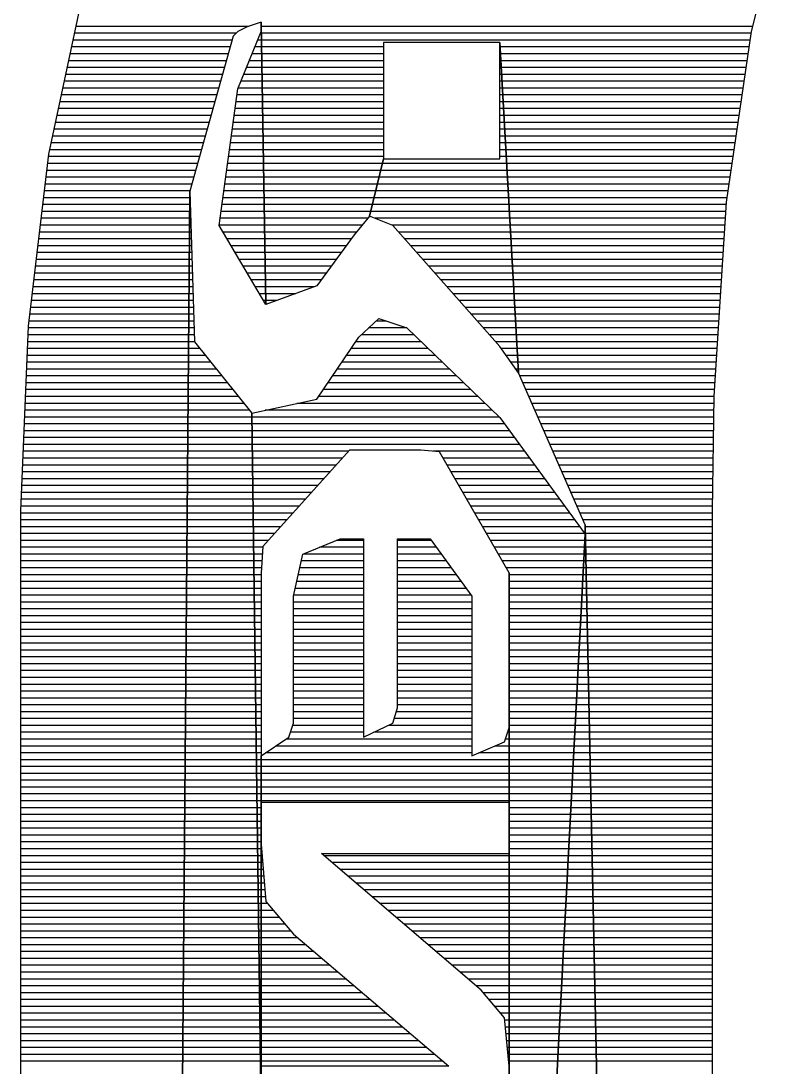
# Model space of a CAD drawing. Extents: x -25 to 108, y -8 to 51.
# Drawn here: x 68.023 to 70.436, y 20.543 to 23.831 of the extents above; entities that cross this region are included whole.
import ezdxf

# ---------------------------------------------------------------- set-up
doc = ezdxf.new("R2010")
doc.units = 0
doc.layers.add('BG_SILKBOTTOM20240221', color=40, linetype='CONTINUOUS')

msp = doc.modelspace()

# ---------------------------------------------------------------- linework, layer by layer
at = {"layer": 'BG_SILKBOTTOM20240221'}
for points in [[(70.435724, 24.256238), (70.319138, 23.797768)], [(68.110608, 23.412958), (68.21805, 23.914862)], [(68.739766, 23.814024), (68.195952, 23.814024)], [(68.73494, 23.8125), (68.70573, 23.797768)], [(68.778882, 23.826978), (68.73494, 23.8125)], [(68.79336, 22.94001), (68.778882, 23.826978)], [(68.778882, 23.826978), (68.79336, 22.94001)], [(68.778882, 23.797768), (68.778882, 23.826978)], [(70.323456, 23.814024), (68.779136, 23.814024)], [(68.700396, 23.792434), (68.191634, 23.792434)], [(68.690998, 23.78329), (68.554346, 23.295864)], [(68.70573, 23.797768), (68.690998, 23.78329)], [(68.70573, 23.617428), (68.778882, 23.797768)], [(68.779136, 23.792434), (68.776342, 23.792434)], [(70.31863, 23.792434), (68.779644, 23.792434)], [(70.319138, 23.797768), (70.240906, 23.261828)], [(68.6816, 23.749508), (68.182236, 23.749508)], [(68.687696, 23.771098), (68.187062, 23.771098)], [(68.779898, 23.749508), (68.758816, 23.749508)], [(68.779644, 23.771098), (68.767706, 23.771098)], [(70.315328, 23.771098), (68.779898, 23.771098)], [(69.163692, 23.749508), (68.780406, 23.749508)], [(69.163692, 23.763732), (69.163692, 23.398226)], [(69.529452, 23.763732), (69.163692, 23.763732)], [(69.587872, 22.725634), (69.529452, 23.763732)], [(69.529452, 23.763732), (69.587872, 22.725634)], [(69.529452, 23.398226), (69.529452, 23.763732)], [(69.529706, 23.749508), (69.529452, 23.749508)], [(70.312026, 23.749508), (69.530214, 23.749508)], [(68.669916, 23.706328), (68.173346, 23.706328)], [(68.675504, 23.727918), (68.177664, 23.727918)], [(68.780406, 23.706328), (68.74129, 23.706328)], [(68.780406, 23.727918), (68.750434, 23.727918)], [(69.163692, 23.727918), (68.780914, 23.727918)], [(69.163692, 23.706328), (68.780914, 23.706328)], [(69.530976, 23.727918), (69.529452, 23.727918)], [(69.532246, 23.706328), (69.529452, 23.706328)], [(70.308978, 23.727918), (69.531484, 23.727918)], [(70.30593, 23.706328), (69.532754, 23.706328)], [(68.66382, 23.684738), (68.168774, 23.684738)], [(68.780914, 23.684738), (68.732908, 23.684738)], [(69.163692, 23.684738), (68.781168, 23.684738)], [(69.533516, 23.684738), (69.529452, 23.684738)], [(70.302882, 23.684738), (69.53377, 23.684738)], [(68.651628, 23.641812), (68.159376, 23.641812)], [(68.657724, 23.663402), (68.163948, 23.663402)], [(68.781676, 23.641812), (68.715382, 23.641812)], [(68.781168, 23.663402), (68.724018, 23.663402)], [(69.163692, 23.663402), (68.781676, 23.663402)], [(69.163692, 23.641812), (68.78193, 23.641812)], [(69.534786, 23.663402), (69.529452, 23.663402)], [(69.535802, 23.641812), (69.529452, 23.641812)], [(70.29958, 23.663402), (69.53504, 23.663402)], [(70.296786, 23.641812), (69.53631, 23.641812)], [(68.645532, 23.620222), (68.155058, 23.620222)], [(68.647056, 23.188676), (68.70573, 23.617428)], [(68.78193, 23.620222), (68.706492, 23.620222)], [(69.163692, 23.620222), (68.782438, 23.620222)], [(69.537072, 23.620222), (69.529452, 23.620222)], [(70.293484, 23.620222), (69.53758, 23.620222)], [(68.63334, 23.577042), (68.14566, 23.577042)], [(68.639436, 23.598632), (68.149978, 23.598632)], [(68.782946, 23.577042), (68.699888, 23.577042)], [(68.782438, 23.598632), (68.702682, 23.598632)], [(69.163692, 23.598632), (68.782946, 23.598632)], [(69.163692, 23.577042), (68.7832, 23.577042)], [(69.538342, 23.598632), (69.529452, 23.598632)], [(69.539612, 23.577042), (69.529452, 23.577042)], [(70.290182, 23.598632), (69.53885, 23.598632)], [(70.28688, 23.577042), (69.539866, 23.577042)], [(68.627498, 23.555706), (68.141088, 23.555706)], [(68.7832, 23.555706), (68.697094, 23.555706)], [(69.163692, 23.555706), (68.783708, 23.555706)], [(69.540882, 23.555706), (69.529452, 23.555706)], [(70.284086, 23.555706), (69.541136, 23.555706)], [(68.615306, 23.512526), (68.13169, 23.512526)], [(68.621402, 23.534116), (68.136262, 23.534116)], [(68.783708, 23.512526), (68.690998, 23.512526)], [(68.7832, 23.534116), (68.6943, 23.534116)], [(69.163692, 23.534116), (68.783708, 23.534116)], [(69.163692, 23.512526), (68.783962, 23.512526)], [(69.541898, 23.534116), (69.529452, 23.534116)], [(69.543168, 23.512526), (69.529452, 23.512526)], [(70.280784, 23.534116), (69.542406, 23.534116)], [(70.277482, 23.512526), (69.543676, 23.512526)], [(68.60921, 23.490936), (68.127372, 23.490936)], [(68.783962, 23.490936), (68.688204, 23.490936)], [(69.163692, 23.490936), (68.78447, 23.490936)], [(69.544438, 23.490936), (69.529452, 23.490936)], [(70.274688, 23.490936), (69.544946, 23.490936)], [(68.597018, 23.44801), (68.117974, 23.44801)], [(68.603114, 23.469346), (68.122546, 23.469346)], [(68.784978, 23.44801), (68.682362, 23.44801)], [(68.78447, 23.469346), (68.68541, 23.469346)], [(69.163692, 23.469346), (68.784978, 23.469346)], [(69.163692, 23.44801), (68.785232, 23.44801)], [(69.545708, 23.469346), (69.529452, 23.469346)], [(69.546978, 23.44801), (69.529452, 23.44801)], [(70.271386, 23.469346), (69.545962, 23.469346)], [(70.268338, 23.44801), (69.547232, 23.44801)], [(68.047616, 22.871684), (68.110608, 23.412958)], [(68.590922, 23.42642), (68.113402, 23.42642)], [(68.785232, 23.42642), (68.679314, 23.42642)], [(69.163692, 23.42642), (68.78574, 23.42642)], [(69.547994, 23.42642), (69.529452, 23.42642)], [(70.265036, 23.42642), (69.548502, 23.42642)], [(68.579238, 23.38324), (68.107052, 23.38324)], [(68.585334, 23.40483), (68.109338, 23.40483)], [(68.785994, 23.38324), (68.673472, 23.38324)], [(68.78574, 23.40483), (68.676266, 23.40483)], [(69.163692, 23.40483), (68.785994, 23.40483)], [(69.159882, 23.38324), (68.786502, 23.38324)], [(69.163692, 23.398226), (69.11975, 23.217886)], [(69.11975, 23.217886), (69.163692, 23.398226)], [(69.550534, 23.38324), (69.159882, 23.38324)], [(69.163692, 23.398226), (69.529452, 23.398226)], [(69.549264, 23.40483), (69.529452, 23.40483)], [(70.262242, 23.40483), (69.549772, 23.40483)], [(70.25894, 23.38324), (69.551042, 23.38324)], [(68.573142, 23.36165), (68.104512, 23.36165)], [(68.785994, 23.36165), (68.670678, 23.36165)], [(69.155056, 23.36165), (68.786502, 23.36165)], [(69.551804, 23.36165), (69.154802, 23.36165)], [(70.255638, 23.36165), (69.552058, 23.36165)], [(68.56095, 23.318724), (68.099686, 23.318724)], [(68.567046, 23.340314), (68.102226, 23.340314)], [(68.78701, 23.318724), (68.664582, 23.318724)], [(68.786502, 23.340314), (68.667376, 23.340314)], [(69.149722, 23.340314), (68.78701, 23.340314)], [(69.144642, 23.318724), (68.787264, 23.318724)], [(69.55409, 23.318724), (69.144134, 23.318724)], [(69.553074, 23.340314), (69.149468, 23.340314)], [(70.252844, 23.340314), (69.553328, 23.340314)], [(70.249542, 23.318724), (69.554598, 23.318724)], [(68.554854, 23.297134), (68.096892, 23.297134)], [(68.554346, 23.295864), (68.486274, 15.014194)], [(68.486274, 15.014194), (68.554346, 23.295864)], [(68.554346, 23.295864), (68.569078, 22.822916)], [(68.787264, 23.297134), (68.661788, 23.297134)], [(69.139308, 23.297134), (68.787772, 23.297134)], [(69.55536, 23.297134), (69.1388, 23.297134)], [(70.24624, 23.297134), (69.555868, 23.297134)], [(68.554346, 23.253954), (68.092066, 23.253954)], [(68.554346, 23.275544), (68.094352, 23.275544)], [(68.554854, 23.275544), (68.554092, 23.275544)], [(68.555616, 23.253954), (68.554092, 23.253954)], [(68.788026, 23.253954), (68.655692, 23.253954)], [(68.787772, 23.275544), (68.658994, 23.275544)], [(69.133974, 23.275544), (68.788026, 23.275544)], [(69.12864, 23.253954), (68.788534, 23.253954)], [(69.5579, 23.253954), (69.128386, 23.253954)], [(69.55663, 23.275544), (69.133466, 23.275544)], [(70.242938, 23.275544), (69.557138, 23.275544)], [(70.240652, 23.253954), (69.558154, 23.253954)], [(70.240906, 23.261828), (70.202044, 22.652482)], [(68.554092, 23.232618), (68.089526, 23.232618)], [(68.556124, 23.232618), (68.553584, 23.232618)], [(68.788534, 23.232618), (68.652898, 23.232618)], [(69.123306, 23.232618), (68.789042, 23.232618)], [(69.11975, 23.217886), (69.070982, 23.159466)], [(69.192902, 23.188676), (69.11975, 23.217886)], [(69.55917, 23.232618), (69.123052, 23.232618)], [(70.239382, 23.232618), (69.559424, 23.232618)], [(68.553584, 23.189438), (68.084192, 23.189438)], [(68.554092, 23.211028), (68.086986, 23.211028)], [(68.557648, 23.189438), (68.55333, 23.189438)], [(68.556886, 23.211028), (68.553584, 23.211028)], [(68.789042, 23.189438), (68.647056, 23.189438)], [(68.79336, 22.94001), (68.647056, 23.188676)], [(68.789042, 23.211028), (68.64985, 23.211028)], [(69.114162, 23.211028), (68.789296, 23.211028)], [(69.096128, 23.189438), (68.789296, 23.189438)], [(69.560186, 23.211028), (69.137276, 23.211028)], [(69.561456, 23.189438), (69.19087, 23.189438)], [(69.529452, 22.808184), (69.192902, 23.188676)], [(70.237858, 23.211028), (69.560694, 23.211028)], [(70.236588, 23.189438), (69.561964, 23.189438)], [(68.553584, 23.167848), (68.081906, 23.167848)], [(68.558156, 23.167848), (68.55333, 23.167848)], [(68.789296, 23.167848), (68.659248, 23.167848)], [(69.078348, 23.167848), (68.789804, 23.167848)], [(69.070982, 23.159466), (68.953888, 22.99843)], [(69.562726, 23.167848), (69.211698, 23.167848)], [(70.235318, 23.167848), (69.563234, 23.167848)], [(68.55333, 23.124922), (68.076826, 23.124922)], [(68.55333, 23.146258), (68.079366, 23.146258)], [(68.558918, 23.146258), (68.552822, 23.146258)], [(68.55968, 23.124922), (68.552822, 23.124922)], [(68.789804, 23.146258), (68.672202, 23.146258)], [(68.790058, 23.124922), (68.684902, 23.124922)], [(69.061584, 23.146258), (68.790058, 23.146258)], [(69.04609, 23.124922), (68.790566, 23.124922)], [(69.563996, 23.146258), (69.23024, 23.146258)], [(69.565266, 23.124922), (69.24929, 23.124922)], [(70.233794, 23.146258), (69.56425, 23.146258)], [(70.232524, 23.124922), (69.56552, 23.124922)], [(68.552822, 23.081742), (68.072, 23.081742)], [(68.55333, 23.103332), (68.07454, 23.103332)], [(68.56095, 23.081742), (68.552314, 23.081742)], [(68.560188, 23.103332), (68.552822, 23.103332)], [(68.790566, 23.103332), (68.697602, 23.103332)], [(68.791074, 23.081742), (68.710048, 23.081742)], [(69.030342, 23.103332), (68.791074, 23.103332)], [(69.014848, 23.081742), (68.791328, 23.081742)], [(69.566282, 23.103332), (69.268594, 23.103332)], [(69.567552, 23.081742), (69.287644, 23.081742)], [(70.231254, 23.103332), (69.56679, 23.103332)], [(70.22973, 23.081742), (69.56806, 23.081742)], [(68.552822, 23.060152), (68.069206, 23.060152)], [(68.561458, 23.060152), (68.552314, 23.060152)], [(68.791328, 23.060152), (68.722748, 23.060152)], [(68.9991, 23.060152), (68.791836, 23.060152)], [(69.568822, 23.060152), (69.306694, 23.060152)], [(70.22846, 23.060152), (69.56933, 23.060152)], [(68.552314, 23.017226), (68.06438, 23.017226)], [(68.552314, 23.038562), (68.066666, 23.038562)], [(68.56222, 23.038562), (68.55206, 23.038562)], [(68.562982, 23.017226), (68.55206, 23.017226)], [(68.791328, 23.038562), (68.735702, 23.038562)], [(68.791836, 23.017226), (68.748402, 23.017226)], [(68.983098, 23.038562), (68.791836, 23.038562)], [(68.967858, 23.017226), (68.79209, 23.017226)], [(69.570092, 23.038562), (69.325744, 23.038562)], [(69.571362, 23.017226), (69.344794, 23.017226)], [(70.226682, 23.038562), (69.570346, 23.038562)], [(70.225666, 23.017226), (69.571616, 23.017226)], [(68.55206, 22.995636), (68.06184, 22.995636)], [(68.56349, 22.995636), (68.551552, 22.995636)], [(68.79209, 22.995636), (68.760848, 22.995636)], [(68.946268, 22.995636), (68.792598, 22.995636)], [(68.953888, 22.99843), (68.79336, 22.94001)], [(69.572378, 22.995636), (69.364098, 22.995636)], [(70.224396, 22.995636), (69.572886, 22.995636)], [(68.55206, 22.952456), (68.057014, 22.952456)], [(68.55206, 22.974046), (68.059554, 22.974046)], [(68.564252, 22.974046), (68.551552, 22.974046)], [(68.565014, 22.952456), (68.551552, 22.952456)], [(68.792598, 22.974046), (68.773548, 22.974046)], [(68.793106, 22.952456), (68.785994, 22.952456)], [(68.88734, 22.974046), (68.793106, 22.974046)], [(68.828412, 22.952456), (68.79336, 22.952456)], [(69.573648, 22.974046), (69.383148, 22.974046)], [(69.574918, 22.952456), (69.40169, 22.952456)], [(70.222618, 22.974046), (69.574156, 22.974046)], [(70.221602, 22.952456), (69.575426, 22.952456)], [(68.551552, 22.930866), (68.05422, 22.930866)], [(68.565522, 22.930866), (68.551298, 22.930866)], [(69.576188, 22.930866), (69.420994, 22.930866)], [(70.219824, 22.930866), (69.576442, 22.930866)], [(68.551298, 22.88794), (68.049394, 22.88794)], [(68.551552, 22.90953), (68.05168, 22.90953)], [(68.567046, 22.88794), (68.55079, 22.88794)], [(68.566284, 22.90953), (68.551298, 22.90953)], [(69.085714, 22.837394), (69.14896, 22.896068)], [(69.173344, 22.88794), (69.14007, 22.88794)], [(69.14896, 22.896068), (69.236844, 22.866858)], [(69.577458, 22.90953), (69.440044, 22.90953)], [(69.578474, 22.88794), (69.459094, 22.88794)], [(70.218554, 22.90953), (69.577712, 22.90953)], [(70.217538, 22.88794), (69.578982, 22.88794)], [(68.023232, 22.291802), (68.047616, 22.871684)], [(68.551298, 22.86635), (68.047362, 22.86635)], [(68.567554, 22.86635), (68.55079, 22.86635)], [(69.237098, 22.86635), (69.116448, 22.86635)], [(69.236844, 22.866858), (69.529452, 22.58441)], [(69.579744, 22.86635), (69.478144, 22.86635)], [(70.21576, 22.86635), (69.580252, 22.86635)], [(68.55079, 22.82317), (68.04533, 22.82317)], [(68.55079, 22.84476), (68.046346, 22.84476)], [(68.568316, 22.84476), (68.550282, 22.84476)], [(68.56857, 22.82317), (68.550282, 22.82317)], [(68.569078, 22.822916), (68.749418, 22.598888)], [(68.953888, 22.64283), (69.085714, 22.837394)], [(69.281548, 22.82317), (69.075808, 22.82317)], [(69.259196, 22.84476), (69.093334, 22.84476)], [(69.581014, 22.84476), (69.497194, 22.84476)], [(69.582284, 22.82317), (69.516498, 22.82317)], [(70.21449, 22.84476), (69.581522, 22.84476)], [(70.212966, 22.82317), (69.582538, 22.82317)], [(68.550282, 22.801834), (68.044314, 22.801834)], [(68.585842, 22.801834), (68.550028, 22.801834)], [(69.3039, 22.801834), (69.06133, 22.801834)], [(69.587872, 22.725634), (69.529452, 22.808184)], [(69.583554, 22.801834), (69.534278, 22.801834)], [(70.211696, 22.801834), (69.583808, 22.801834)], [(68.550282, 22.758654), (68.04279, 22.758654)], [(68.550282, 22.780244), (68.043552, 22.780244)], [(68.603114, 22.780244), (68.550028, 22.780244)], [(68.62064, 22.758654), (68.550028, 22.758654)], [(69.348604, 22.758654), (69.031866, 22.758654)], [(69.326252, 22.780244), (69.046598, 22.780244)], [(69.58457, 22.780244), (69.549264, 22.780244)], [(69.58584, 22.758654), (69.564758, 22.758654)], [(70.210426, 22.780244), (69.585078, 22.780244)], [(70.208902, 22.758654), (69.586348, 22.758654)], [(68.550028, 22.737064), (68.042028, 22.737064)], [(68.638166, 22.737064), (68.54952, 22.737064)], [(69.370956, 22.737064), (69.017388, 22.737064)], [(69.58711, 22.737064), (69.580252, 22.737064)], [(70.207632, 22.737064), (69.587618, 22.737064)], [(69.797168, 22.24786), (69.587872, 22.725634)], [(68.54952, 22.694138), (68.039996, 22.694138)], [(68.550028, 22.715474), (68.040758, 22.715474)], [(68.67271, 22.694138), (68.549266, 22.694138)], [(68.655184, 22.715474), (68.54952, 22.715474)], [(69.41566, 22.694138), (68.988432, 22.694138)], [(69.393308, 22.715474), (69.003164, 22.715474)], [(70.206108, 22.715474), (69.592444, 22.715474)], [(70.204838, 22.694138), (69.602096, 22.694138)], [(68.54952, 22.672548), (68.039234, 22.672548)], [(68.690236, 22.672548), (68.549266, 22.672548)], [(69.438012, 22.672548), (68.973954, 22.672548)], [(70.203568, 22.672548), (69.611494, 22.672548)], [(68.549266, 22.629368), (68.037202, 22.629368)], [(68.549266, 22.650958), (68.038218, 22.650958)], [(68.707254, 22.650958), (68.548758, 22.650958)], [(68.72478, 22.629368), (68.548758, 22.629368)], [(68.749418, 22.598888), (68.953888, 22.64283)], [(69.482716, 22.629368), (68.891404, 22.629368)], [(69.460364, 22.650958), (68.959222, 22.650958)], [(70.202044, 22.650958), (69.620892, 22.650958)], [(70.202044, 22.629368), (69.63029, 22.629368)], [(70.202044, 22.652482), (70.197218, 22.291802)], [(68.549266, 22.607778), (68.036186, 22.607778)], [(68.742306, 22.607778), (68.548758, 22.607778)], [(68.749418, 22.598888), (68.778882, 20.38604)], [(68.778882, 20.38604), (68.749418, 22.598888)], [(69.50456, 22.607778), (68.791074, 22.607778)], [(70.201536, 22.607778), (69.639434, 22.607778)], [(68.548758, 22.564852), (68.034662, 22.564852)], [(68.548758, 22.586442), (68.035424, 22.586442)], [(68.749418, 22.586442), (68.54825, 22.586442)], [(68.749926, 22.564852), (68.54825, 22.564852)], [(69.526912, 22.586442), (68.749926, 22.586442)], [(69.543676, 22.564852), (68.750434, 22.564852)], [(69.529452, 22.58441), (69.797168, 22.21865)], [(70.201282, 22.586442), (69.64934, 22.586442)], [(70.201282, 22.564852), (69.658738, 22.564852)], [(68.54825, 22.543262), (68.0339, 22.543262)], [(68.749926, 22.543262), (68.547996, 22.543262)], [(69.55917, 22.543262), (68.750434, 22.543262)], [(70.200774, 22.543262), (69.667882, 22.543262)], [(68.547996, 22.500082), (68.031868, 22.500082)], [(68.54825, 22.521672), (68.03263, 22.521672)], [(68.750688, 22.500082), (68.547488, 22.500082)], [(68.750434, 22.521672), (68.547996, 22.521672)], [(69.574918, 22.521672), (68.750688, 22.521672)], [(69.590666, 22.500082), (68.751196, 22.500082)], [(70.200266, 22.521672), (69.67728, 22.521672)], [(70.200012, 22.500082), (69.687186, 22.500082)], [(68.547488, 22.457156), (68.03009, 22.457156)], [(68.547996, 22.478746), (68.031106, 22.478746)], [(68.751196, 22.457156), (68.547234, 22.457156)], [(68.750688, 22.478746), (68.547488, 22.478746)], [(69.053456, 22.478746), (68.751196, 22.478746)], [(69.033898, 22.457156), (68.75145, 22.457156)], [(69.05625, 22.481794), (68.783708, 22.179534)], [(69.280786, 22.481794), (69.05625, 22.481794)], [(69.339206, 22.476968), (69.280786, 22.481794)], [(69.606668, 22.478746), (69.319648, 22.478746)], [(69.558662, 22.09673), (69.339206, 22.476968)], [(69.622416, 22.457156), (69.35089, 22.457156)], [(70.200012, 22.478746), (69.69633, 22.478746)], [(70.199504, 22.457156), (69.705728, 22.457156)], [(68.547488, 22.435566), (68.029074, 22.435566)], [(68.75145, 22.435566), (68.547234, 22.435566)], [(69.014848, 22.435566), (68.751958, 22.435566)], [(69.63791, 22.435566), (69.363082, 22.435566)], [(70.19925, 22.435566), (69.715126, 22.435566)], [(68.547234, 22.392386), (68.027296, 22.392386)], [(68.547488, 22.413976), (68.028058, 22.413976)], [(68.751958, 22.392386), (68.546726, 22.392386)], [(68.751958, 22.413976), (68.547234, 22.413976)], [(68.99529, 22.413976), (68.752466, 22.413976)], [(68.975986, 22.392386), (68.752466, 22.392386)], [(69.653658, 22.413976), (69.375782, 22.413976)], [(69.66966, 22.392386), (69.388482, 22.392386)], [(70.19925, 22.413976), (69.724524, 22.413976)], [(70.198742, 22.392386), (69.734176, 22.392386)], [(68.547234, 22.37105), (68.026534, 22.37105)], [(68.752466, 22.37105), (68.546726, 22.37105)], [(68.956428, 22.37105), (68.75272, 22.37105)], [(69.685408, 22.37105), (69.400674, 22.37105)], [(70.198234, 22.37105), (69.743574, 22.37105)], [(68.546726, 22.32787), (68.024502, 22.32787)], [(68.546726, 22.34946), (68.025264, 22.34946)], [(68.75272, 22.34946), (68.546218, 22.34946)], [(68.75272, 22.32787), (68.546218, 22.32787)], [(68.93687, 22.34946), (68.753228, 22.34946)], [(68.91782, 22.32787), (68.753228, 22.32787)], [(69.70141, 22.34946), (69.41312, 22.34946)], [(69.717158, 22.32787), (69.425312, 22.32787)], [(70.19798, 22.34946), (69.752972, 22.34946)], [(70.19798, 22.32787), (69.76237, 22.32787)], [(68.546218, 22.30628), (68.02374, 22.30628)], [(68.753228, 22.30628), (68.545964, 22.30628)], [(68.898262, 22.30628), (68.753482, 22.30628)], [(69.732652, 22.30628), (69.438012, 22.30628)], [(70.197472, 22.30628), (69.771514, 22.30628)], [(68.023232, 17.022826), (68.023232, 22.291802)], [(68.546218, 22.28469), (68.023232, 22.28469)], [(68.546218, 22.263354), (68.023232, 22.263354)], [(68.753482, 22.28469), (68.545964, 22.28469)], [(68.753482, 22.263354), (68.545964, 22.263354)], [(68.878704, 22.28469), (68.75399, 22.28469)], [(68.859146, 22.263354), (68.75399, 22.263354)], [(69.7484, 22.28469), (69.450204, 22.28469)], [(69.764402, 22.263354), (69.46265, 22.263354)], [(70.197218, 22.28469), (69.78142, 22.28469)], [(70.197218, 22.263354), (69.790818, 22.263354)], [(70.197218, 22.291802), (70.197218, 13.849604)], [(68.545964, 22.241764), (68.023232, 22.241764)], [(68.75399, 22.241764), (68.545456, 22.241764)], [(68.839842, 22.241764), (68.754498, 22.241764)], [(69.78015, 22.241764), (69.47535, 22.241764)], [(69.972682, 13.893546), (69.797168, 22.24786)], [(69.797168, 22.24786), (69.972682, 13.893546)], [(69.797168, 22.21865), (69.797168, 22.24786)], [(70.197218, 22.241764), (69.797676, 22.241764)], [(68.545964, 22.220174), (68.023232, 22.220174)], [(68.545456, 22.198584), (68.023232, 22.198584)], [(68.754752, 22.198584), (68.545202, 22.198584)], [(68.754498, 22.220174), (68.545456, 22.220174)], [(68.820538, 22.220174), (68.754752, 22.220174)], [(68.801234, 22.198584), (68.75526, 22.198584)], [(68.909946, 22.15515), (69.02704, 22.203918)], [(69.100192, 22.198584), (69.014086, 22.198584)], [(69.02704, 22.203918), (69.100192, 22.203918)], [(69.100192, 22.203918), (69.100192, 21.580094)], [(69.207634, 22.203918), (69.309996, 22.203918)], [(69.207634, 21.672804), (69.207634, 22.203918)], [(69.313552, 22.198584), (69.207634, 22.198584)], [(69.309996, 22.203918), (69.441568, 22.023578)], [(69.795898, 22.220174), (69.487542, 22.220174)], [(69.796406, 22.198584), (69.500242, 22.198584)], [(69.558662, 17.64157), (69.797168, 22.21865)], [(69.797168, 22.21865), (69.558662, 17.64157)], [(69.79793, 22.198584), (69.795898, 22.198584)], [(69.797676, 22.220174), (69.797168, 22.220174)], [(70.197218, 22.220174), (69.79793, 22.220174)], [(70.197218, 22.198584), (69.798438, 22.198584)], [(68.545456, 22.176994), (68.023232, 22.176994)], [(68.754752, 22.176994), (68.545202, 22.176994)], [(68.783708, 22.176994), (68.75526, 22.176994)], [(68.783708, 22.179534), (68.778882, 22.09673)], [(69.100192, 22.176994), (68.962524, 22.176994)], [(69.329554, 22.176994), (69.207634, 22.176994)], [(69.795136, 22.176994), (69.512434, 22.176994)], [(69.798438, 22.176994), (69.794882, 22.176994)], [(70.197218, 22.176994), (69.798946, 22.176994)], [(68.545202, 22.155658), (68.023232, 22.155658)], [(68.545202, 22.134068), (68.023232, 22.134068)], [(68.75526, 22.155658), (68.544694, 22.155658)], [(68.755514, 22.134068), (68.544694, 22.134068)], [(68.782438, 22.155658), (68.755514, 22.155658)], [(68.781168, 22.134068), (68.756022, 22.134068)], [(68.880736, 22.023578), (68.909946, 22.15515)], [(69.100192, 22.134068), (68.90512, 22.134068)], [(69.100192, 22.155658), (68.910962, 22.155658)], [(69.344794, 22.155658), (69.207634, 22.155658)], [(69.360796, 22.134068), (69.207634, 22.134068)], [(69.793866, 22.155658), (69.52488, 22.155658)], [(69.793104, 22.134068), (69.537072, 22.134068)], [(69.7992, 22.134068), (69.79285, 22.134068)], [(69.798946, 22.155658), (69.793612, 22.155658)], [(70.197218, 22.155658), (69.7992, 22.155658)], [(70.197218, 22.134068), (69.799708, 22.134068)], [(68.544694, 22.112478), (68.023232, 22.112478)], [(68.755514, 22.112478), (68.544186, 22.112478)], [(68.779898, 22.112478), (68.756022, 22.112478)], [(68.778882, 22.09673), (68.778882, 21.521674)], [(69.100192, 22.112478), (68.900294, 22.112478)], [(69.376544, 22.112478), (69.207634, 22.112478)], [(69.791834, 22.112478), (69.549772, 22.112478)], [(69.558662, 20.546568), (69.558662, 22.09673)], [(69.558662, 22.09673), (69.558662, 20.546568)], [(69.558662, 21.609304), (69.558662, 22.09673)], [(69.799708, 22.112478), (69.79158, 22.112478)], [(70.197218, 22.112478), (69.799962, 22.112478)], [(68.544694, 22.090888), (68.023232, 22.090888)], [(68.544694, 22.069298), (68.023232, 22.069298)], [(68.756022, 22.090888), (68.544186, 22.090888)], [(68.75653, 22.069298), (68.544186, 22.069298)], [(68.778882, 22.090888), (68.75653, 22.090888)], [(68.778882, 22.069298), (68.756784, 22.069298)], [(69.100192, 22.069298), (68.890896, 22.069298)], [(69.100192, 22.090888), (68.895468, 22.090888)], [(69.392038, 22.090888), (69.207634, 22.090888)], [(69.407786, 22.069298), (69.207634, 22.069298)], [(69.790818, 22.090888), (69.558662, 22.090888)], [(69.789548, 22.069298), (69.558662, 22.069298)], [(69.800978, 22.069298), (69.78904, 22.069298)], [(69.80047, 22.090888), (69.79031, 22.090888)], [(70.197218, 22.090888), (69.800978, 22.090888)], [(70.197218, 22.069298), (69.801232, 22.069298)], [(68.544186, 22.047962), (68.023232, 22.047962)], [(68.75653, 22.047962), (68.543932, 22.047962)], [(68.778882, 22.047962), (68.756784, 22.047962)], [(69.100192, 22.047962), (68.88607, 22.047962)], [(69.423788, 22.047962), (69.207634, 22.047962)], [(69.788786, 22.047962), (69.558662, 22.047962)], [(69.801232, 22.047962), (69.788278, 22.047962)], [(70.197218, 22.047962), (69.80174, 22.047962)], [(68.544186, 22.026372), (68.023232, 22.026372)], [(68.543932, 22.004782), (68.023232, 22.004782)], [(68.757292, 22.004782), (68.543424, 22.004782)], [(68.756784, 22.026372), (68.543932, 22.026372)], [(68.778882, 22.026372), (68.757292, 22.026372)], [(68.778882, 22.004782), (68.757546, 22.004782)], [(68.880736, 21.624036), (68.880736, 22.023578)], [(69.100192, 22.004782), (68.880736, 22.004782)], [(69.100192, 22.026372), (68.881244, 22.026372)], [(69.439282, 22.026372), (69.207634, 22.026372)], [(69.441568, 22.004782), (69.207634, 22.004782)], [(69.441568, 22.023578), (69.441568, 21.521674)], [(69.787516, 22.026372), (69.558662, 22.026372)], [(69.786246, 22.004782), (69.558662, 22.004782)], [(69.801994, 22.004782), (69.785738, 22.004782)], [(69.80174, 22.026372), (69.787008, 22.026372)], [(70.197218, 22.026372), (69.801994, 22.026372)], [(70.197218, 22.004782), (69.802502, 22.004782)], [(68.543932, 21.983192), (68.023232, 21.983192)], [(68.757546, 21.983192), (68.543424, 21.983192)], [(68.778882, 21.983192), (68.758054, 21.983192)], [(69.100192, 21.983192), (68.880736, 21.983192)], [(69.441568, 21.983192), (69.207634, 21.983192)], [(69.784976, 21.983192), (69.558662, 21.983192)], [(69.802502, 21.983192), (69.784722, 21.983192)], [(70.197218, 21.983192), (69.80301, 21.983192)], [(68.543424, 21.961602), (68.023232, 21.961602)], [(68.543424, 21.940266), (68.023232, 21.940266)], [(68.757546, 21.961602), (68.54317, 21.961602)], [(68.758054, 21.940266), (68.54317, 21.940266)], [(68.778882, 21.961602), (68.758054, 21.961602)], [(68.778882, 21.940266), (68.758562, 21.940266)], [(69.100192, 21.961602), (68.880736, 21.961602)], [(69.100192, 21.940266), (68.880736, 21.940266)], [(69.441568, 21.961602), (69.207634, 21.961602)], [(69.441568, 21.940266), (69.207634, 21.940266)], [(69.784214, 21.961602), (69.558662, 21.961602)], [(69.782944, 21.940266), (69.558662, 21.940266)], [(69.803264, 21.940266), (69.78269, 21.940266)], [(69.80301, 21.961602), (69.783706, 21.961602)], [(70.197218, 21.961602), (69.803264, 21.961602)], [(70.197218, 21.940266), (69.803772, 21.940266)], [(68.543424, 21.918676), (68.023232, 21.918676)], [(68.758562, 21.918676), (68.54317, 21.918676)], [(68.778882, 21.918676), (68.758816, 21.918676)], [(69.100192, 21.918676), (68.880736, 21.918676)], [(69.441568, 21.918676), (69.207634, 21.918676)], [(69.781674, 21.918676), (69.558662, 21.918676)], [(69.804026, 21.918676), (69.78142, 21.918676)], [(70.197218, 21.918676), (69.804534, 21.918676)], [(68.54317, 21.897086), (68.023232, 21.897086)], [(68.54317, 21.875496), (68.023232, 21.875496)], [(68.758562, 21.897086), (68.542662, 21.897086)], [(68.758816, 21.875496), (68.542662, 21.875496)], [(68.778882, 21.897086), (68.758816, 21.897086)], [(68.778882, 21.875496), (68.759324, 21.875496)], [(69.100192, 21.897086), (68.880736, 21.897086)], [(69.100192, 21.875496), (68.880736, 21.875496)], [(69.441568, 21.897086), (69.207634, 21.897086)], [(69.441568, 21.875496), (69.207634, 21.875496)], [(69.780658, 21.897086), (69.558662, 21.897086)], [(69.779642, 21.875496), (69.558662, 21.875496)], [(69.805042, 21.875496), (69.779388, 21.875496)], [(69.804534, 21.897086), (69.78015, 21.897086)], [(70.197218, 21.897086), (69.805042, 21.897086)], [(70.197218, 21.875496), (69.805296, 21.875496)], [(68.542662, 21.853906), (68.023232, 21.853906)], [(68.542662, 21.83257), (68.023232, 21.83257)], [(68.759324, 21.853906), (68.542154, 21.853906)], [(68.759324, 21.83257), (68.542154, 21.83257)], [(68.778882, 21.853906), (68.759578, 21.853906)], [(68.778882, 21.83257), (68.759578, 21.83257)], [(69.100192, 21.853906), (68.880736, 21.853906)], [(69.100192, 21.83257), (68.880736, 21.83257)], [(69.441568, 21.853906), (69.207634, 21.853906)], [(69.441568, 21.83257), (69.207634, 21.83257)], [(69.778626, 21.853906), (69.558662, 21.853906)], [(69.777356, 21.83257), (69.558662, 21.83257)], [(69.805804, 21.83257), (69.776848, 21.83257)], [(69.805296, 21.853906), (69.778118, 21.853906)], [(70.197218, 21.853906), (69.805804, 21.853906)], [(70.197218, 21.83257), (69.806058, 21.83257)], [(68.542154, 21.81098), (68.023232, 21.81098)], [(68.759578, 21.81098), (68.5419, 21.81098)], [(68.778882, 21.81098), (68.760086, 21.81098)], [(69.100192, 21.81098), (68.880736, 21.81098)], [(69.441568, 21.81098), (69.207634, 21.81098)], [(69.776086, 21.81098), (69.558662, 21.81098)], [(69.806058, 21.81098), (69.775578, 21.81098)], [(70.197218, 21.81098), (69.806566, 21.81098)], [(68.542154, 21.78939), (68.023232, 21.78939)], [(68.542154, 21.7678), (68.023232, 21.7678)], [(68.760086, 21.78939), (68.5419, 21.78939)], [(68.760594, 21.7678), (68.5419, 21.7678)], [(68.778882, 21.78939), (68.760594, 21.78939)], [(68.778882, 21.7678), (68.760848, 21.7678)], [(69.100192, 21.78939), (68.880736, 21.78939)], [(69.100192, 21.7678), (68.880736, 21.7678)], [(69.441568, 21.78939), (69.207634, 21.78939)], [(69.441568, 21.7678), (69.207634, 21.7678)], [(69.774816, 21.78939), (69.558662, 21.78939)], [(69.774054, 21.7678), (69.558662, 21.7678)], [(69.807074, 21.7678), (69.773546, 21.7678)], [(69.806566, 21.78939), (69.774562, 21.78939)], [(70.197218, 21.78939), (69.807074, 21.78939)], [(70.197218, 21.7678), (69.807328, 21.7678)], [(68.5419, 21.74621), (68.023232, 21.74621)], [(68.760594, 21.74621), (68.541392, 21.74621)], [(68.778882, 21.74621), (68.760848, 21.74621)], [(69.100192, 21.74621), (68.880736, 21.74621)], [(69.441568, 21.74621), (69.207634, 21.74621)], [(69.772784, 21.74621), (69.558662, 21.74621)], [(69.807328, 21.74621), (69.77253, 21.74621)], [(70.197218, 21.74621), (69.807836, 21.74621)], [(68.5419, 21.724874), (68.023232, 21.724874)], [(68.541392, 21.703284), (68.023232, 21.703284)], [(68.761356, 21.703284), (68.541138, 21.703284)], [(68.760848, 21.724874), (68.541392, 21.724874)], [(68.778882, 21.724874), (68.761356, 21.724874)], [(68.778882, 21.703284), (68.76161, 21.703284)], [(69.100192, 21.724874), (68.880736, 21.724874)], [(69.100192, 21.703284), (68.880736, 21.703284)], [(69.441568, 21.724874), (69.207634, 21.724874)], [(69.441568, 21.703284), (69.207634, 21.703284)], [(69.771514, 21.724874), (69.558662, 21.724874)], [(69.770498, 21.703284), (69.558662, 21.703284)], [(69.808598, 21.703284), (69.76999, 21.703284)], [(69.80809, 21.724874), (69.77126, 21.724874)], [(70.197218, 21.724874), (69.808598, 21.724874)], [(70.197218, 21.703284), (69.809106, 21.703284)], [(68.541392, 21.681694), (68.023232, 21.681694)], [(68.761356, 21.681694), (68.541138, 21.681694)], [(68.778882, 21.681694), (68.76161, 21.681694)], [(69.100192, 21.681694), (68.880736, 21.681694)], [(69.192902, 21.624036), (69.207634, 21.672804)], [(69.441568, 21.681694), (69.207634, 21.681694)], [(69.769482, 21.681694), (69.558662, 21.681694)], [(69.809106, 21.681694), (69.769228, 21.681694)], [(70.197218, 21.681694), (69.80936, 21.681694)], [(68.541138, 21.660104), (68.023232, 21.660104)], [(68.541138, 21.638514), (68.023232, 21.638514)], [(68.76161, 21.660104), (68.54063, 21.660104)], [(68.762118, 21.638514), (68.54063, 21.638514)], [(68.778882, 21.660104), (68.762118, 21.660104)], [(68.778882, 21.638514), (68.762626, 21.638514)], [(69.100192, 21.660104), (68.880736, 21.660104)], [(69.100192, 21.638514), (68.880736, 21.638514)], [(69.441568, 21.638514), (69.196966, 21.638514)], [(69.441568, 21.660104), (69.20357, 21.660104)], [(69.768466, 21.660104), (69.558662, 21.660104)], [(69.767196, 21.638514), (69.558662, 21.638514)], [(69.809868, 21.638514), (69.766688, 21.638514)], [(69.80936, 21.660104), (69.767958, 21.660104)], [(70.197218, 21.660104), (69.809868, 21.660104)], [(70.197218, 21.638514), (69.810122, 21.638514)], [(68.54063, 21.617178), (68.023232, 21.617178)], [(68.762118, 21.617178), (68.540122, 21.617178)], [(68.778882, 21.617178), (68.762626, 21.617178)], [(68.866258, 21.580094), (68.880736, 21.624036)], [(69.100192, 21.617178), (68.87845, 21.617178)], [(69.100192, 21.580094), (69.192902, 21.624036)], [(69.441568, 21.617178), (69.17817, 21.617178)], [(69.54393, 21.565362), (69.558662, 21.609304)], [(69.765926, 21.617178), (69.558662, 21.617178)], [(69.558662, 21.609304), (69.558662, 21.37537)], [(69.558662, 21.37537), (69.558662, 21.609304)], [(69.810122, 21.617178), (69.765418, 21.617178)], [(70.197218, 21.617178), (69.81063, 21.617178)], [(68.54063, 21.595588), (68.023232, 21.595588)], [(68.54063, 21.573998), (68.023232, 21.573998)], [(68.762626, 21.595588), (68.540122, 21.595588)], [(68.76288, 21.573998), (68.540122, 21.573998)], [(68.778882, 21.595588), (68.76288, 21.595588)], [(68.778882, 21.573998), (68.763388, 21.573998)], [(68.778882, 21.521674), (68.866258, 21.580094)], [(69.441568, 21.573998), (68.85686, 21.573998)], [(69.100192, 21.595588), (68.871084, 21.595588)], [(69.441568, 21.595588), (69.132704, 21.595588)], [(69.558662, 21.573998), (69.546978, 21.573998)], [(69.558662, 21.595588), (69.553836, 21.595588)], [(69.765164, 21.595588), (69.558662, 21.595588)], [(69.763894, 21.573998), (69.558662, 21.573998)], [(69.811138, 21.573998), (69.763386, 21.573998)], [(69.81063, 21.595588), (69.764656, 21.595588)], [(70.197218, 21.595588), (69.811138, 21.595588)], [(70.197218, 21.573998), (69.811392, 21.573998)], [(68.540122, 21.552408), (68.023232, 21.552408)], [(68.763388, 21.552408), (68.539868, 21.552408)], [(68.778882, 21.552408), (68.763642, 21.552408)], [(69.441568, 21.552408), (68.824602, 21.552408)], [(69.441568, 21.521674), (69.54393, 21.565362)], [(69.558662, 21.552408), (69.51345, 21.552408)], [(69.762624, 21.552408), (69.558662, 21.552408)], [(69.811392, 21.552408), (69.76237, 21.552408)], [(70.197218, 21.552408), (69.8119, 21.552408)], [(68.540122, 21.530818), (68.023232, 21.530818)], [(68.539868, 21.509482), (68.023232, 21.509482)], [(68.763642, 21.509482), (68.53936, 21.509482)], [(68.763388, 21.530818), (68.539868, 21.530818)], [(68.778882, 21.530818), (68.763642, 21.530818)], [(68.778882, 21.509482), (68.76415, 21.509482)], [(68.778882, 21.243544), (68.778882, 21.521674)], [(68.778882, 21.521674), (68.778882, 20.546568)], [(68.778882, 20.546568), (68.778882, 21.521674)], [(68.778882, 21.521674), (68.778882, 21.243544)], [(69.558662, 21.509482), (68.778882, 21.509482)], [(69.441568, 21.530818), (68.792598, 21.530818)], [(69.558662, 21.530818), (69.463158, 21.530818)], [(69.761354, 21.530818), (69.558662, 21.530818)], [(69.760592, 21.509482), (69.558662, 21.509482)], [(69.812662, 21.509482), (69.760338, 21.509482)], [(69.812154, 21.530818), (69.7611, 21.530818)], [(70.197218, 21.530818), (69.812662, 21.530818)], [(70.197218, 21.509482), (69.81317, 21.509482)], [(68.539868, 21.487892), (68.023232, 21.487892)], [(68.76415, 21.487892), (68.53936, 21.487892)], [(68.778882, 21.487892), (68.764658, 21.487892)], [(69.558662, 21.487892), (68.778882, 21.487892)], [(69.759322, 21.487892), (69.558662, 21.487892)], [(69.81317, 21.487892), (69.759068, 21.487892)], [(70.197218, 21.487892), (69.813424, 21.487892)], [(68.53936, 21.466302), (68.023232, 21.466302)], [(68.53936, 21.444712), (68.023232, 21.444712)], [(68.76415, 21.466302), (68.539106, 21.466302)], [(68.764658, 21.444712), (68.539106, 21.444712)], [(68.778882, 21.466302), (68.764658, 21.466302)], [(68.778882, 21.444712), (68.764912, 21.444712)], [(69.558662, 21.466302), (68.778882, 21.466302)], [(69.558662, 21.444712), (68.778882, 21.444712)], [(69.758306, 21.466302), (69.558662, 21.466302)], [(69.757036, 21.444712), (69.558662, 21.444712)], [(69.813932, 21.444712), (69.756528, 21.444712)], [(69.813424, 21.466302), (69.757798, 21.466302)], [(70.197218, 21.466302), (69.813932, 21.466302)], [(70.197218, 21.444712), (69.814186, 21.444712)], [(68.53936, 21.423122), (68.023232, 21.423122)], [(68.764912, 21.423122), (68.539106, 21.423122)], [(68.778882, 21.423122), (68.76542, 21.423122)], [(69.558662, 21.423122), (68.778882, 21.423122)], [(69.755766, 21.423122), (69.558662, 21.423122)], [(69.814186, 21.423122), (69.755258, 21.423122)], [(70.197218, 21.423122), (69.814694, 21.423122)], [(68.539106, 21.401786), (68.023232, 21.401786)], [(68.539106, 21.380196), (68.023232, 21.380196)], [(68.764912, 21.401786), (68.538598, 21.401786)], [(68.76542, 21.380196), (68.538598, 21.380196)], [(68.778882, 21.401786), (68.76542, 21.401786)], [(68.778882, 21.380196), (68.765674, 21.380196)], [(69.558662, 21.401786), (68.778882, 21.401786)], [(69.558662, 21.380196), (68.778882, 21.380196)], [(68.778882, 21.37537), (68.778882, 21.243544)], [(69.558662, 21.37537), (68.778882, 21.37537)], [(69.755004, 21.401786), (69.558662, 21.401786)], [(69.753734, 21.380196), (69.558662, 21.380196)], [(69.558662, 21.214842), (69.558662, 21.37537)], [(69.815202, 21.380196), (69.753226, 21.380196)], [(69.814694, 21.401786), (69.754496, 21.401786)], [(70.197218, 21.401786), (69.815202, 21.401786)], [(70.197218, 21.380196), (69.815456, 21.380196)], [(68.538598, 21.358606), (68.023232, 21.358606)], [(68.765674, 21.358606), (68.53809, 21.358606)], [(68.778882, 21.358606), (68.766182, 21.358606)], [(69.752464, 21.358606), (69.558662, 21.358606)], [(69.815456, 21.358606), (69.75221, 21.358606)], [(70.197218, 21.358606), (69.815964, 21.358606)], [(68.538598, 21.337016), (68.023232, 21.337016)], [(68.53809, 21.315426), (68.023232, 21.315426)], [(68.766182, 21.315426), (68.537836, 21.315426)], [(68.766182, 21.337016), (68.53809, 21.337016)], [(68.778882, 21.337016), (68.76669, 21.337016)], [(68.778882, 21.315426), (68.76669, 21.315426)], [(69.751194, 21.337016), (69.558662, 21.337016)], [(69.750432, 21.315426), (69.558662, 21.315426)], [(69.816726, 21.315426), (69.750178, 21.315426)], [(69.816218, 21.337016), (69.75094, 21.337016)], [(70.197218, 21.337016), (69.816726, 21.337016)], [(70.197218, 21.315426), (69.817234, 21.315426)], [(68.53809, 21.29409), (68.023232, 21.29409)], [(68.76669, 21.29409), (68.537836, 21.29409)], [(68.778882, 21.29409), (68.766944, 21.29409)], [(69.749162, 21.29409), (69.558662, 21.29409)], [(69.817234, 21.29409), (69.748908, 21.29409)], [(70.197218, 21.29409), (69.817488, 21.29409)], [(68.537836, 21.2725), (68.023232, 21.2725)], [(68.537836, 21.25091), (68.023232, 21.25091)], [(68.766944, 21.2725), (68.537328, 21.2725)], [(68.766944, 21.25091), (68.537328, 21.25091)], [(68.778882, 21.2725), (68.767452, 21.2725)], [(68.778882, 21.25091), (68.767452, 21.25091)], [(68.778882, 21.243544), (68.79336, 21.063458)], [(69.748146, 21.2725), (69.558662, 21.2725)], [(69.746876, 21.25091), (69.558662, 21.25091)], [(69.817996, 21.25091), (69.746368, 21.25091)], [(69.817488, 21.2725), (69.747638, 21.2725)], [(70.197218, 21.2725), (69.817996, 21.2725)], [(70.197218, 21.25091), (69.81825, 21.25091)], [(68.537836, 21.22932), (68.023232, 21.22932)], [(68.537328, 21.20773), (68.023232, 21.20773)], [(68.767706, 21.20773), (68.537074, 21.20773)], [(68.767452, 21.22932), (68.537328, 21.22932)], [(68.778882, 21.22932), (68.767706, 21.22932)], [(68.778882, 21.20773), (68.768214, 21.20773)], [(68.779644, 21.22932), (68.778882, 21.22932)], [(68.781676, 21.20773), (68.778882, 21.20773)], [(68.96862, 21.214842), (69.558662, 21.214842)], [(69.470778, 20.785582), (68.96862, 21.214842)], [(69.558662, 21.20773), (68.976748, 21.20773)], [(69.746114, 21.22932), (69.558662, 21.22932)], [(69.744844, 21.20773), (69.558662, 21.20773)], [(69.818758, 21.20773), (69.744336, 21.20773)], [(69.81825, 21.22932), (69.745606, 21.22932)], [(70.197218, 21.22932), (69.818758, 21.22932)], [(70.197218, 21.20773), (69.819266, 21.20773)], [(68.537328, 21.186394), (68.023232, 21.186394)], [(68.767706, 21.186394), (68.537074, 21.186394)], [(68.778882, 21.186394), (68.768214, 21.186394)], [(68.7832, 21.186394), (68.778882, 21.186394)], [(69.558662, 21.186394), (69.001894, 21.186394)], [(69.743574, 21.186394), (69.558662, 21.186394)], [(69.819266, 21.186394), (69.743066, 21.186394)], [(70.197218, 21.186394), (69.81952, 21.186394)], [(68.537074, 21.164804), (68.023232, 21.164804)], [(68.537074, 21.143214), (68.023232, 21.143214)], [(68.768214, 21.164804), (68.536566, 21.164804)], [(68.768722, 21.143214), (68.536566, 21.143214)], [(68.778882, 21.164804), (68.768722, 21.164804)], [(68.778882, 21.143214), (68.768976, 21.143214)], [(68.784978, 21.164804), (68.778882, 21.164804)], [(68.78701, 21.143214), (68.778882, 21.143214)], [(69.558662, 21.164804), (69.02704, 21.164804)], [(69.558662, 21.143214), (69.052186, 21.143214)], [(69.742304, 21.164804), (69.558662, 21.164804)], [(69.741542, 21.143214), (69.558662, 21.143214)], [(69.820282, 21.143214), (69.741034, 21.143214)], [(69.820028, 21.164804), (69.74205, 21.164804)], [(70.197218, 21.164804), (69.820282, 21.164804)], [(70.197218, 21.143214), (69.82079, 21.143214)], [(68.536566, 21.121624), (68.023232, 21.121624)], [(68.768976, 21.121624), (68.536058, 21.121624)], [(68.778882, 21.121624), (68.769484, 21.121624)], [(68.788534, 21.121624), (68.778882, 21.121624)], [(69.558662, 21.121624), (69.07784, 21.121624)], [(69.740272, 21.121624), (69.558662, 21.121624)], [(69.82079, 21.121624), (69.740018, 21.121624)], [(70.197218, 21.121624), (69.821298, 21.121624)], [(68.536566, 21.100034), (68.023232, 21.100034)], [(68.536566, 21.078698), (68.023232, 21.078698)], [(68.768976, 21.100034), (68.536058, 21.100034)], [(68.769484, 21.078698), (68.536058, 21.078698)], [(68.778882, 21.100034), (68.769484, 21.100034)], [(68.778882, 21.078698), (68.769738, 21.078698)], [(68.790058, 21.100034), (68.778882, 21.100034)], [(68.791836, 21.078698), (68.778882, 21.078698)], [(69.558662, 21.100034), (69.102986, 21.100034)], [(69.558662, 21.078698), (69.128386, 21.078698)], [(69.739002, 21.100034), (69.558662, 21.100034)], [(69.737986, 21.078698), (69.558662, 21.078698)], [(69.821552, 21.078698), (69.737478, 21.078698)], [(69.821298, 21.100034), (69.738748, 21.100034)], [(70.197218, 21.100034), (69.821552, 21.100034)], [(70.197218, 21.078698), (69.82206, 21.078698)], [(68.536058, 21.057108), (68.023232, 21.057108)], [(68.769738, 21.057108), (68.535804, 21.057108)], [(68.778882, 21.057108), (68.770246, 21.057108)], [(68.798694, 21.057108), (68.778882, 21.057108)], [(68.79336, 21.063458), (68.880736, 20.961096)], [(69.558662, 21.057108), (69.153532, 21.057108)], [(69.73697, 21.057108), (69.558662, 21.057108)], [(69.82206, 21.057108), (69.736716, 21.057108)], [(70.197218, 21.057108), (69.822314, 21.057108)], [(68.536058, 21.035518), (68.023232, 21.035518)], [(68.535804, 21.013928), (68.023232, 21.013928)], [(68.770246, 21.013928), (68.535296, 21.013928)], [(68.769738, 21.035518), (68.535804, 21.035518)], [(68.778882, 21.035518), (68.770246, 21.035518)], [(68.778882, 21.013928), (68.770754, 21.013928)], [(68.816982, 21.035518), (68.778882, 21.035518)], [(68.835778, 21.013928), (68.778882, 21.013928)], [(69.558662, 21.035518), (69.178678, 21.035518)], [(69.558662, 21.013928), (69.203824, 21.013928)], [(69.735954, 21.035518), (69.558662, 21.035518)], [(69.734684, 21.013928), (69.558662, 21.013928)], [(69.822822, 21.013928), (69.734176, 21.013928)], [(69.822314, 21.035518), (69.735446, 21.035518)], [(70.197218, 21.035518), (69.822822, 21.035518)], [(70.197218, 21.013928), (69.82333, 21.013928)], [(68.535804, 20.992338), (68.023232, 20.992338)], [(68.770754, 20.992338), (68.535296, 20.992338)], [(68.778882, 20.992338), (68.771008, 20.992338)], [(68.854066, 20.992338), (68.778882, 20.992338)], [(69.558662, 20.992338), (69.22897, 20.992338)], [(69.733414, 20.992338), (69.558662, 20.992338)], [(69.82333, 20.992338), (69.732906, 20.992338)], [(70.197218, 20.992338), (69.823584, 20.992338)], [(68.535296, 20.971002), (68.023232, 20.971002)], [(68.535296, 20.949412), (68.023232, 20.949412)], [(68.770754, 20.971002), (68.535042, 20.971002)], [(68.771008, 20.949412), (68.535042, 20.949412)], [(68.778882, 20.971002), (68.771008, 20.971002)], [(68.778882, 20.949412), (68.771516, 20.949412)], [(68.872354, 20.971002), (68.778882, 20.971002)], [(68.894706, 20.949412), (68.778882, 20.949412)], [(68.880736, 20.961096), (69.368416, 20.546568)], [(69.558662, 20.971002), (69.25437, 20.971002)], [(69.558662, 20.949412), (69.279516, 20.949412)], [(69.732144, 20.971002), (69.558662, 20.971002)], [(69.731382, 20.949412), (69.558662, 20.949412)], [(69.824346, 20.949412), (69.730874, 20.949412)], [(69.824092, 20.971002), (69.73189, 20.971002)], [(70.197218, 20.971002), (69.824346, 20.971002)], [(70.197218, 20.949412), (69.824854, 20.949412)], [(68.535042, 20.927822), (68.023232, 20.927822)], [(68.771516, 20.927822), (68.534534, 20.927822)], [(68.778882, 20.927822), (68.77177, 20.927822)], [(68.919852, 20.927822), (68.778882, 20.927822)], [(69.558662, 20.927822), (69.304662, 20.927822)], [(69.730112, 20.927822), (69.558662, 20.927822)], [(69.824854, 20.927822), (69.729858, 20.927822)], [(70.197218, 20.927822), (69.825362, 20.927822)], [(68.535042, 20.906232), (68.023232, 20.906232)], [(68.535042, 20.884642), (68.023232, 20.884642)], [(68.77177, 20.906232), (68.534534, 20.906232)], [(68.77177, 20.884642), (68.534534, 20.884642)], [(68.778882, 20.906232), (68.772278, 20.906232)], [(68.778882, 20.884642), (68.772278, 20.884642)], [(68.944998, 20.906232), (68.778882, 20.906232)], [(68.970652, 20.884642), (68.778882, 20.884642)], [(69.558662, 20.906232), (69.329808, 20.906232)], [(69.558662, 20.884642), (69.354954, 20.884642)], [(69.728842, 20.906232), (69.558662, 20.906232)], [(69.727826, 20.884642), (69.558662, 20.884642)], [(69.825616, 20.884642), (69.727318, 20.884642)], [(69.825362, 20.906232), (69.728588, 20.906232)], [(70.197218, 20.906232), (69.825616, 20.906232)], [(70.197218, 20.884642), (69.826124, 20.884642)], [(68.534534, 20.863306), (68.023232, 20.863306)], [(68.772278, 20.863306), (68.534026, 20.863306)], [(68.778882, 20.863306), (68.772786, 20.863306)], [(68.995798, 20.863306), (68.778882, 20.863306)], [(69.558662, 20.863306), (69.380354, 20.863306)], [(69.72681, 20.863306), (69.558662, 20.863306)], [(69.826124, 20.863306), (69.726556, 20.863306)], [(70.197218, 20.863306), (69.826378, 20.863306)], [(68.534534, 20.841716), (68.023232, 20.841716)], [(68.534026, 20.820126), (68.023232, 20.820126)], [(68.772786, 20.820126), (68.533772, 20.820126)], [(68.772786, 20.841716), (68.534026, 20.841716)], [(68.778882, 20.841716), (68.77304, 20.841716)], [(68.778882, 20.820126), (68.77304, 20.820126)], [(69.020944, 20.841716), (68.778882, 20.841716)], [(69.046598, 20.820126), (68.778882, 20.820126)], [(69.558662, 20.841716), (69.4055, 20.841716)], [(69.558662, 20.820126), (69.430646, 20.820126)], [(69.725794, 20.841716), (69.558662, 20.841716)], [(69.724524, 20.820126), (69.558662, 20.820126)], [(69.826886, 20.820126), (69.724016, 20.820126)], [(69.826378, 20.841716), (69.725286, 20.841716)], [(70.197218, 20.841716), (69.826886, 20.841716)], [(70.197218, 20.820126), (69.827394, 20.820126)], [(68.534026, 20.798536), (68.023232, 20.798536)], [(68.77304, 20.798536), (68.533772, 20.798536)], [(68.778882, 20.798536), (68.773548, 20.798536)], [(69.071744, 20.798536), (68.778882, 20.798536)], [(69.558662, 20.798536), (69.455792, 20.798536)], [(69.54393, 20.697698), (69.470778, 20.785582)], [(69.723254, 20.798536), (69.558662, 20.798536)], [(69.827394, 20.798536), (69.722746, 20.798536)], [(70.197218, 20.798536), (69.827648, 20.798536)], [(68.533772, 20.776946), (68.023232, 20.776946)], [(68.533772, 20.75561), (68.023232, 20.75561)], [(68.773548, 20.776946), (68.533264, 20.776946)], [(68.773548, 20.75561), (68.533264, 20.75561)], [(68.778882, 20.776946), (68.773802, 20.776946)], [(68.778882, 20.75561), (68.773802, 20.75561)], [(69.09689, 20.776946), (68.778882, 20.776946)], [(69.122544, 20.75561), (68.778882, 20.75561)], [(69.558662, 20.776946), (69.478144, 20.776946)], [(69.558662, 20.75561), (69.496178, 20.75561)], [(69.722492, 20.776946), (69.558662, 20.776946)], [(69.721222, 20.75561), (69.558662, 20.75561)], [(69.82841, 20.75561), (69.720714, 20.75561)], [(69.828156, 20.776946), (69.721984, 20.776946)], [(70.197218, 20.776946), (69.82841, 20.776946)], [(70.197218, 20.75561), (69.828918, 20.75561)], [(68.533772, 20.73402), (68.023232, 20.73402)], [(68.773802, 20.73402), (68.533264, 20.73402)], [(68.778882, 20.73402), (68.77431, 20.73402)], [(69.14769, 20.73402), (68.778882, 20.73402)], [(69.558662, 20.73402), (69.513958, 20.73402)], [(69.719952, 20.73402), (69.558662, 20.73402)], [(69.828918, 20.73402), (69.719698, 20.73402)], [(70.197218, 20.73402), (69.829426, 20.73402)], [(68.533264, 20.71243), (68.023232, 20.71243)], [(68.533264, 20.69084), (68.023232, 20.69084)], [(68.77431, 20.71243), (68.53301, 20.71243)], [(68.774818, 20.69084), (68.53301, 20.69084)], [(68.778882, 20.71243), (68.774818, 20.71243)], [(68.778882, 20.69084), (68.775072, 20.69084)], [(69.173344, 20.71243), (68.778882, 20.71243)], [(69.19849, 20.69084), (68.778882, 20.69084)], [(69.558662, 20.71243), (69.531738, 20.71243)], [(69.558662, 20.546568), (69.54393, 20.697698)], [(69.558662, 20.69084), (69.544946, 20.69084)], [(69.718682, 20.71243), (69.558662, 20.71243)], [(69.71792, 20.69084), (69.558662, 20.69084)], [(69.82968, 20.69084), (69.717666, 20.69084)], [(69.829426, 20.71243), (69.718428, 20.71243)], [(70.197218, 20.71243), (69.82968, 20.71243)], [(70.197218, 20.69084), (69.830188, 20.69084)], [(68.53301, 20.66925), (68.023232, 20.66925)], [(68.774818, 20.66925), (68.532502, 20.66925)], [(68.778882, 20.66925), (68.775072, 20.66925)], [(69.22389, 20.66925), (68.778882, 20.66925)], [(69.558662, 20.66925), (69.546978, 20.66925)], [(69.71665, 20.66925), (69.558662, 20.66925)], [(69.830188, 20.66925), (69.716396, 20.66925)], [(70.197218, 20.66925), (69.830442, 20.66925)], [(68.53301, 20.647914), (68.023232, 20.647914)], [(68.532502, 20.626324), (68.023232, 20.626324)], [(68.77558, 20.626324), (68.531994, 20.626324)], [(68.775072, 20.647914), (68.532502, 20.647914)], [(68.778882, 20.647914), (68.77558, 20.647914)], [(68.778882, 20.626324), (68.775834, 20.626324)], [(69.24929, 20.647914), (68.778882, 20.647914)], [(69.27469, 20.626324), (68.778882, 20.626324)], [(69.558662, 20.647914), (69.54901, 20.647914)], [(69.558662, 20.626324), (69.551296, 20.626324)], [(69.715634, 20.647914), (69.558662, 20.647914)], [(69.714364, 20.626324), (69.558662, 20.626324)], [(69.83095, 20.626324), (69.713856, 20.626324)], [(69.830442, 20.647914), (69.715126, 20.647914)], [(70.197218, 20.647914), (69.83095, 20.647914)], [(70.197218, 20.626324), (69.831458, 20.626324)], [(68.532502, 20.604734), (68.023232, 20.604734)], [(68.531994, 20.583144), (68.023232, 20.583144)], [(68.775834, 20.583144), (68.53174, 20.583144)], [(68.77558, 20.604734), (68.531994, 20.604734)], [(68.778882, 20.604734), (68.775834, 20.604734)], [(68.778882, 20.583144), (68.776342, 20.583144)], [(69.299836, 20.604734), (68.778882, 20.604734)], [(69.32549, 20.583144), (68.778882, 20.583144)], [(69.558662, 20.604734), (69.553328, 20.604734)], [(69.558662, 20.583144), (69.55536, 20.583144)], [(69.713602, 20.604734), (69.558662, 20.604734)], [(69.712332, 20.583144), (69.558662, 20.583144)], [(69.83222, 20.583144), (69.711824, 20.583144)], [(69.831458, 20.604734), (69.713094, 20.604734)], [(70.197218, 20.604734), (69.831712, 20.604734)], [(70.197218, 20.583144), (69.832474, 20.583144)], [(68.531994, 20.561554), (68.023232, 20.561554)], [(68.776342, 20.561554), (68.53174, 20.561554)], [(68.778882, 20.561554), (68.77685, 20.561554)], [(69.350636, 20.561554), (68.778882, 20.561554)], [(69.558662, 20.561554), (69.557392, 20.561554)], [(69.711062, 20.561554), (69.558662, 20.561554)], [(69.832474, 20.561554), (69.710554, 20.561554)], [(70.197218, 20.561554), (69.832982, 20.561554)], [(68.778882, 20.546568), (68.778882, 20.38604)], [(69.368416, 20.546568), (68.778882, 20.546568)], [(69.558662, 17.64157), (69.558662, 20.546568)], [(69.558662, 20.546568), (69.558662, 17.64157)], [(69.558662, 20.38604), (69.558662, 20.546568)]]:
    msp.add_lwpolyline(points, dxfattribs=at)

doc.saveas('drawing.dxf')
